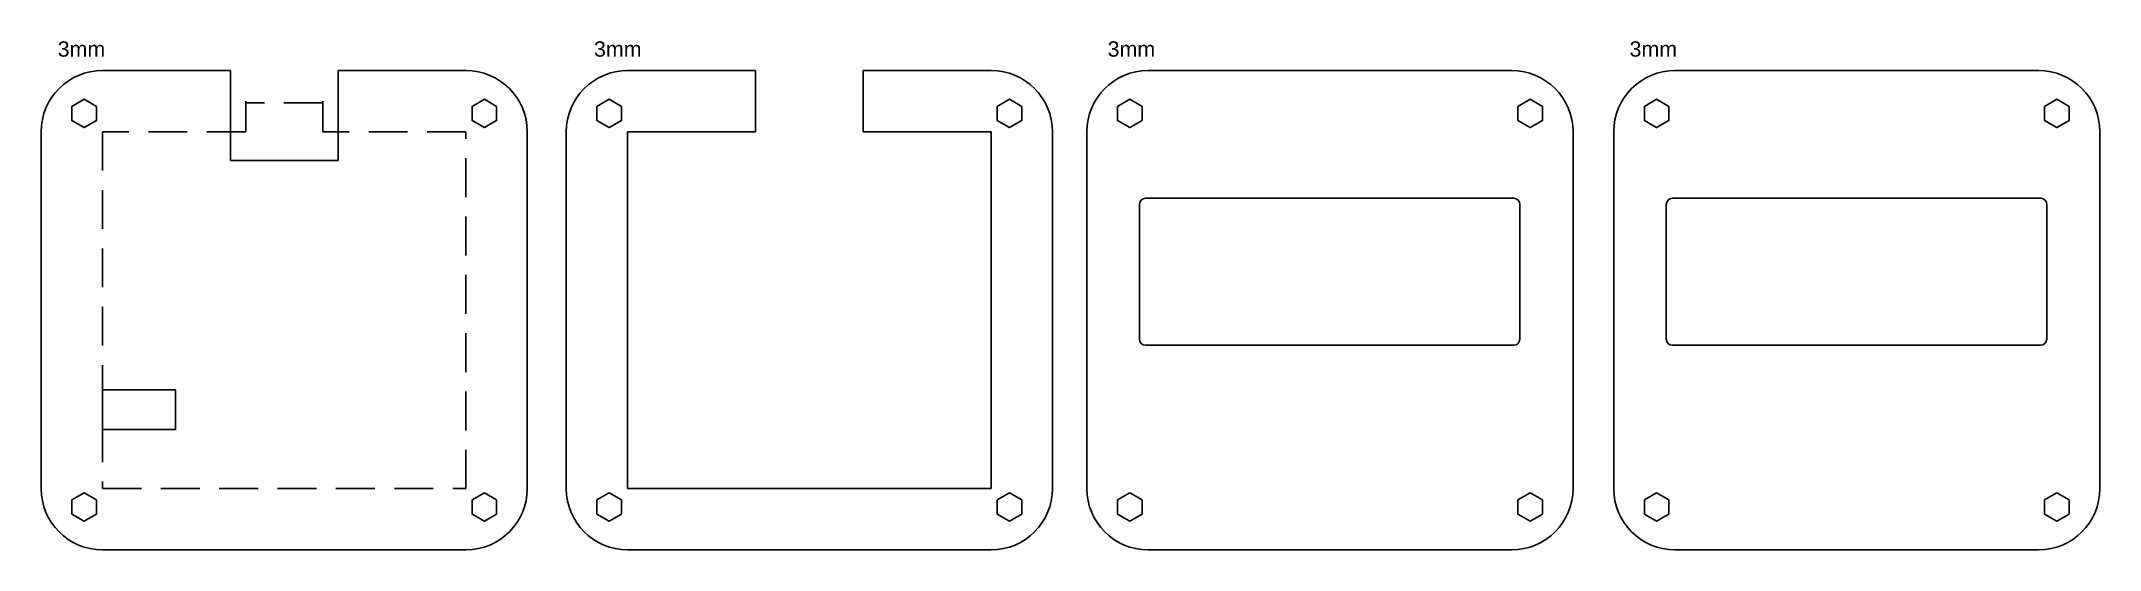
# Model space of a CAD drawing. Header units: millimetres. Extents: x 7 to 343, y 4 to 87.
import ezdxf

# ---------------------------------------------------------------- set-up
doc = ezdxf.new("R2010")
doc.units = ezdxf.units.MM
doc.linetypes.add('HIDDEN', pattern=[9.525, 6.35, -3.175])
doc.layers.add('CUT', color=1, linetype='Continuous')
doc.layers.add('HIDDEN', color=130, linetype='HIDDEN')
doc.styles.get("Standard").update_dxf_attribs({"font": 'arial.ttf'})

msp = doc.modelspace()

# ---------------------------------------------------------------- linework, layer by layer
at = {"layer": 'CUT'}
for p, q in [((17.07, 82.21), (37.94, 82.21)), ((37.94, 82.21), (37.94, 67.51)), ((55.51, 67.51), (55.51, 82.21)), ((55.51, 82.21), (76.38, 82.21)), ((102.75, 82.21), (123.61, 82.21)), ((123.61, 82.21), (123.61, 72.21)), ((141.19, 82.21), (162.06, 82.21)), ((141.19, 72.21), (141.19, 82.21)), ((187.68, 82.21), (208.54, 82.21)), ((208.54, 82.21), (226.12, 82.21)), ((226.12, 82.21), (246.99, 82.21)), ((273.63, 82.21), (294.5, 82.21)), ((294.5, 82.21), (312.07, 82.21)), ((312.07, 82.21), (332.94, 82.21)), ((7.07, 72.21), (7.07, 13.91)), ((86.38, 72.21), (86.38, 13.91)), ((92.75, 72.21), (92.75, 13.91)), ((102.75, 13.91), (102.75, 72.21)), ((102.75, 72.21), (123.61, 72.21)), ((162.06, 72.21), (141.19, 72.21)), ((162.06, 72.21), (162.06, 13.91)), ((172.06, 72.21), (172.06, 13.91)), ((177.68, 72.21), (177.68, 13.91)), ((256.99, 72.21), (256.99, 13.91)), ((263.63, 72.21), (263.63, 13.91)), ((342.94, 72.21), (342.94, 13.91)), ((37.94, 67.51), (55.51, 67.51)), ((187.25, 61.34), (247.34, 61.34)), ((273.2, 61.34), (333.3, 61.34)), ((186.25, 60.34), (186.25, 38.34)), ((248.34, 60.34), (248.31, 38.34)), ((272.2, 60.34), (272.2, 38.34)), ((334.3, 60.34), (334.27, 38.34)), ((187.25, 37.34), (247.31, 37.34)), ((273.2, 37.34), (333.27, 37.34)), ((17.07, 30.04), (29.01, 30.04)), ((17.07, 23.56), (17.07, 30.04)), ((29.01, 30.04), (29.01, 23.56)), ((29.01, 23.56), (17.07, 23.56)), ((162.06, 13.91), (102.75, 13.91)), ((76.38, 3.91), (17.07, 3.91)), ((102.75, 3.91), (162.06, 3.91)), ((246.99, 3.91), (187.68, 3.91)), ((332.94, 3.91), (273.63, 3.91))]:
    msp.add_line(p, q, dxfattribs=at)
for points in [[(16.07, 76.36), (14.07, 77.52), (12.07, 76.36), (12.07, 74.05), (14.07, 72.9), (16.07, 74.05)], [(81.38, 76.36), (79.38, 77.52), (77.38, 76.36), (77.38, 74.05), (79.38, 72.9), (81.38, 74.05)], [(101.75, 76.36), (99.75, 77.52), (97.75, 76.36), (97.75, 74.05), (99.75, 72.9), (101.75, 74.05)], [(167.06, 76.36), (165.06, 77.52), (163.06, 76.36), (163.06, 74.05), (165.06, 72.9), (167.06, 74.05)], [(186.68, 76.36), (184.68, 77.52), (182.68, 76.36), (182.68, 74.05), (184.68, 72.9), (186.68, 74.05)], [(251.99, 76.36), (249.99, 77.52), (247.99, 76.36), (247.99, 74.05), (249.99, 72.9), (251.99, 74.05)], [(272.63, 76.36), (270.63, 77.52), (268.63, 76.36), (268.63, 74.05), (270.63, 72.9), (272.63, 74.05)], [(337.94, 76.36), (335.94, 77.52), (333.94, 76.36), (333.94, 74.05), (335.94, 72.9), (337.94, 74.05)], [(16.07, 12.06), (14.07, 13.22), (12.07, 12.06), (12.07, 9.75), (14.07, 8.6), (16.07, 9.75)], [(81.38, 12.06), (79.38, 13.22), (77.38, 12.06), (77.38, 9.75), (79.38, 8.6), (81.38, 9.75)], [(101.75, 12.06), (99.75, 13.22), (97.75, 12.06), (97.75, 9.75), (99.75, 8.6), (101.75, 9.75)], [(167.06, 12.06), (165.06, 13.22), (163.06, 12.06), (163.06, 9.75), (165.06, 8.6), (167.06, 9.75)], [(186.68, 12.06), (184.68, 13.22), (182.68, 12.06), (182.68, 9.75), (184.68, 8.6), (186.68, 9.75)], [(251.99, 12.06), (249.99, 13.22), (247.99, 12.06), (247.99, 9.75), (249.99, 8.6), (251.99, 9.75)], [(272.63, 12.06), (270.63, 13.22), (268.63, 12.06), (268.63, 9.75), (270.63, 8.6), (272.63, 9.75)], [(337.94, 12.06), (335.94, 13.22), (333.94, 12.06), (333.94, 9.75), (335.94, 8.6), (337.94, 9.75)]]:
    msp.add_lwpolyline(points, close=True, dxfattribs=at)
for centre, radius, start, end in [((17.07, 72.21), 10, 90, 180), ((76.38, 72.21), 10, 0, 90), ((102.75, 72.21), 10, 90, 180), ((162.06, 72.21), 10, 0, 90), ((187.68, 72.21), 10, 90, 180), ((246.99, 72.21), 10, 0, 90), ((273.63, 72.21), 10, 90, 180), ((332.94, 72.21), 10, 0, 90), ((187.25, 60.34), 1, 90, 180), ((247.34, 60.34), 1, 0, 90), ((273.2, 60.34), 1, 90, 180), ((333.3, 60.34), 1, 0, 90), ((187.25, 38.34), 1, 180, 270), ((247.31, 38.34), 1, 270, 0), ((273.2, 38.34), 1, 180, 270), ((333.27, 38.34), 1, 270, 0), ((17.07, 13.91), 10, 180, 270), ((76.38, 13.91), 10, 270, 0), ((102.75, 13.91), 10, 180, 270), ((162.06, 13.91), 10, 270, 0), ((187.68, 13.91), 10, 180, 270), ((246.99, 13.91), 10, 270, 0), ((273.63, 13.91), 10, 180, 270), ((332.94, 13.91), 10, 270, 0)]:
    msp.add_arc(centre, radius, start, end, dxfattribs=at)
at = {"layer": 'HIDDEN'}
for p, q in [((37.94, 67.51), (37.94, 82.21)), ((55.51, 67.51), (55.51, 82.21)), ((40.44, 76.91), (40.44, 77.21)), ((53.01, 76.91), (40.44, 76.91)), ((40.44, 76.91), (40.44, 72.21)), ((53.01, 76.91), (53.01, 77.21)), ((53.01, 72.21), (53.01, 76.91)), ((17.07, 72.21), (17.07, 13.91)), ((40.44, 72.21), (17.07, 72.21)), ((76.38, 72.21), (53.01, 72.21)), ((76.38, 13.91), (76.38, 72.21)), ((40.44, 67.51), (37.94, 67.51)), ((53.01, 67.51), (55.51, 67.51)), ((17.07, 30.04), (17.07, 23.56)), ((17.07, 13.91), (76.38, 13.91))]:
    msp.add_line(p, q, dxfattribs=at)

# ---------------------------------------------------------------- texts
at = {"layer": 'HIDDEN', "char_height": 2.5, "attachment_point": 1}
for insert in [(9.76, 86.98), (97.26, 86.98), (181.06, 86.98), (266.21, 86.98)]:
    msp.add_mtext_dynamic_manual_height_columns('3mm', width=28.1834, gutter_width=12.5, heights=[0], dxfattribs=dict(at, insert=insert))

doc.saveas('drawing.dxf')
